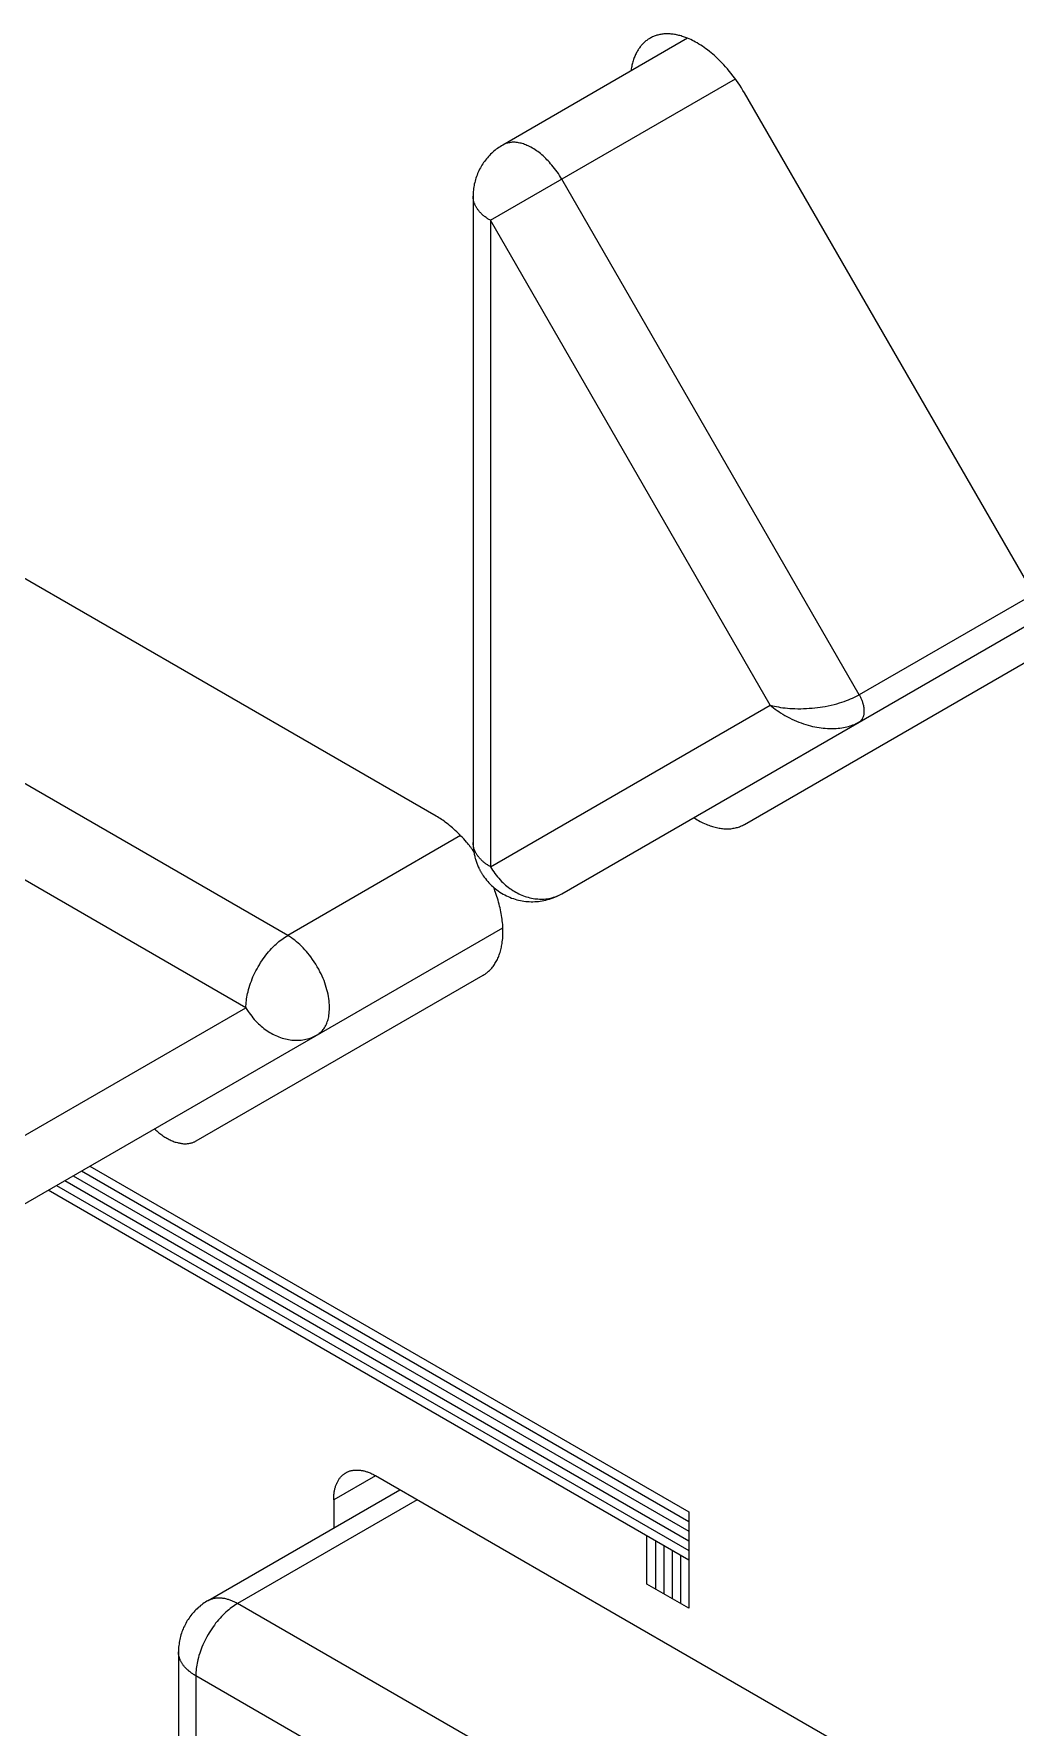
# Model space of a CAD drawing. Extents: x 0 to 420, y 0 to 297.
# Drawn here: x 191.05 to 199.35, y 137.94 to 152.28 of the extents above; entities that cross this region are included whole.
import ezdxf

# ---------------------------------------------------------------- set-up
doc = ezdxf.new("R2010")
doc.units = 0
doc.header["$LTSCALE"] = 23.1
doc.layers.add('40000_ISO', color=7, linetype='CONTINUOUS')

msp = doc.modelspace()

# ---------------------------------------------------------------- linework, layer by layer
at = {"layer": '40000_ISO', "color": 7, "linetype": 'CONTINUOUS'}
for p, q in [((196.578, 152.239), (195.013, 151.335)), ((194.909, 150.698), (196.982, 151.895)), ((199.49, 147.566), (197.059, 151.777)), ((198.031, 146.683), (195.513, 151.046)), ((194.763, 150.902), (194.763, 145.431)), ((194.909, 150.698), (194.909, 145.227)), ((197.278, 146.595), (194.909, 150.698)), ((194.449, 145.656), (189.882, 148.293)), ((199.507, 147.535), (198.031, 146.683)), ((193.194, 144.645), (188.456, 147.38)), ((195.513, 144.998), (199.578, 147.345)), ((197.059, 145.585), (199.49, 146.989)), ((192.84, 144.033), (188.103, 146.768)), ((194.909, 145.227), (197.278, 146.595)), ((194.657, 145.49), (193.194, 144.645)), ((194.769, 145.357), (194.758, 145.372)), ((192.419, 142.906), (194.849, 144.31)), ((190.471, 142.665), (192.84, 144.033)), ((191.379, 142.611), (196.588, 139.604)), ((191.449, 142.652), (196.588, 139.685)), ((191.52, 142.693), (196.588, 139.767)), ((196.588, 139.359), (191.166, 142.489)), ((191.237, 142.53), (196.588, 139.44)), ((191.308, 142.571), (196.588, 139.522)), ((193.936, 140.073), (193.583, 139.869)), ((199.24, 137.011), (193.936, 140.073)), ((192.52, 139.016), (194.143, 139.954)), ((194.29, 139.869), (192.77, 138.991)), ((193.583, 139.869), (193.583, 139.63)), ((196.588, 139.767), (196.588, 138.951)), ((196.234, 139.155), (196.234, 139.563)), ((196.305, 139.522), (196.305, 139.114)), ((196.376, 139.481), (196.376, 139.073)), ((196.446, 139.44), (196.446, 139.032)), ((196.517, 139.4), (196.517, 138.991)), ((196.588, 138.951), (196.234, 139.155)), ((197.719, 136.134), (192.77, 138.991)), ((192.27, 138.583), (192.27, 136.134)), ((192.416, 138.379), (192.416, 135.93)), ((197.366, 135.521), (192.416, 138.379))]:
    msp.add_line(p, q, dxfattribs=at)
for points in [[(196.259, 152.238), (196.252, 152.234), (196.245, 152.23), (196.238, 152.225), (196.232, 152.221), (196.225, 152.216), (196.219, 152.21), (196.213, 152.205), (196.207, 152.2), (196.201, 152.194), (196.196, 152.188), (196.191, 152.183), (196.186, 152.177), (196.181, 152.171), (196.176, 152.165), (196.171, 152.159), (196.167, 152.153), (196.163, 152.146), (196.159, 152.14), (196.155, 152.133), (196.15, 152.125), (196.146, 152.117), (196.142, 152.109), (196.138, 152.101), (196.134, 152.092), (196.13, 152.084), (196.127, 152.075), (196.124, 152.067), (196.121, 152.058), (196.118, 152.049), (196.115, 152.039), (196.112, 152.029), (196.11, 152.02), (196.107, 152.01), (196.105, 152), (196.103, 151.99), (196.101, 151.98), (196.1, 151.97), (196.099, 151.962)], [(196.578, 152.239), (196.57, 152.242), (196.561, 152.246), (196.551, 152.249), (196.542, 152.252), (196.532, 152.255), (196.523, 152.258), (196.513, 152.261), (196.503, 152.263), (196.494, 152.266), (196.484, 152.268), (196.475, 152.27), (196.466, 152.271), (196.457, 152.272), (196.448, 152.274), (196.438, 152.274), (196.429, 152.275), (196.42, 152.276), (196.411, 152.276), (196.402, 152.276), (196.393, 152.276), (196.385, 152.275), (196.376, 152.275), (196.368, 152.274), (196.359, 152.273), (196.351, 152.271), (196.343, 152.27), (196.334, 152.268), (196.326, 152.266), (196.318, 152.264), (196.311, 152.262), (196.303, 152.259), (196.295, 152.256), (196.288, 152.253), (196.28, 152.25), (196.273, 152.246), (196.266, 152.242), (196.259, 152.238)], [(197.059, 151.777), (197.046, 151.798), (197.033, 151.82), (197.019, 151.841), (197.005, 151.862), (196.991, 151.882), (196.977, 151.902), (196.962, 151.922), (196.947, 151.941), (196.931, 151.961), (196.915, 151.979), (196.9, 151.997), (196.884, 152.015), (196.867, 152.032), (196.851, 152.049), (196.833, 152.066), (196.82, 152.079), (196.806, 152.092), (196.791, 152.104), (196.777, 152.116), (196.762, 152.128), (196.747, 152.14), (196.733, 152.15), (196.718, 152.161), (196.704, 152.171), (196.689, 152.18), (196.674, 152.19), (196.659, 152.199), (196.646, 152.206), (196.632, 152.213), (196.619, 152.22), (196.606, 152.227), (196.592, 152.233), (196.578, 152.239)], [(195.513, 151.046), (195.503, 151.062), (195.494, 151.077), (195.484, 151.093), (195.474, 151.108), (195.463, 151.122), (195.452, 151.137), (195.441, 151.151), (195.429, 151.166), (195.419, 151.177), (195.409, 151.189), (195.399, 151.2), (195.388, 151.211), (195.377, 151.222), (195.366, 151.232), (195.355, 151.243), (195.343, 151.253), (195.332, 151.262), (195.321, 151.271), (195.31, 151.279), (195.299, 151.287), (195.288, 151.295), (195.276, 151.302), (195.264, 151.309), (195.252, 151.316), (195.24, 151.322), (195.228, 151.328), (195.218, 151.332), (195.209, 151.336), (195.199, 151.34), (195.189, 151.344), (195.179, 151.347), (195.169, 151.35), (195.159, 151.352), (195.148, 151.354), (195.138, 151.356), (195.127, 151.357), (195.119, 151.358), (195.111, 151.358), (195.103, 151.358), (195.094, 151.358), (195.086, 151.357), (195.078, 151.357), (195.07, 151.355), (195.062, 151.354), (195.054, 151.352), (195.046, 151.35), (195.038, 151.347), (195.032, 151.344), (195.025, 151.341), (195.019, 151.338), (195.013, 151.335)], [(195.013, 151.335), (195.002, 151.328), (194.991, 151.321), (194.98, 151.314), (194.969, 151.307), (194.959, 151.299), (194.949, 151.291), (194.939, 151.283), (194.929, 151.274), (194.92, 151.266), (194.91, 151.257), (194.901, 151.247), (194.892, 151.238), (194.884, 151.228), (194.875, 151.218), (194.867, 151.207), (194.859, 151.197), (194.851, 151.186), (194.844, 151.175), (194.837, 151.164), (194.83, 151.153), (194.824, 151.141), (194.818, 151.13), (194.812, 151.118), (194.806, 151.106), (194.801, 151.093), (194.796, 151.081), (194.791, 151.069), (194.787, 151.056), (194.783, 151.043), (194.779, 151.03), (194.776, 151.018), (194.773, 151.005), (194.771, 150.992), (194.769, 150.98), (194.767, 150.967), (194.765, 150.954), (194.764, 150.941), (194.763, 150.928), (194.763, 150.915), (194.763, 150.902)], [(194.909, 150.698), (194.903, 150.701), (194.896, 150.705), (194.89, 150.709), (194.884, 150.713), (194.878, 150.717), (194.872, 150.722), (194.866, 150.726), (194.86, 150.73), (194.854, 150.735), (194.849, 150.74), (194.843, 150.745), (194.838, 150.75), (194.832, 150.755), (194.827, 150.76), (194.822, 150.765), (194.817, 150.771), (194.813, 150.775), (194.81, 150.779), (194.807, 150.784), (194.803, 150.788), (194.8, 150.792), (194.797, 150.797), (194.794, 150.802), (194.791, 150.806), (194.788, 150.811), (194.785, 150.816), (194.783, 150.821), (194.78, 150.826), (194.778, 150.831), (194.776, 150.836), (194.774, 150.841), (194.772, 150.846), (194.77, 150.851), (194.769, 150.857), (194.767, 150.862), (194.766, 150.868), (194.765, 150.873), (194.764, 150.879), (194.764, 150.885), (194.763, 150.89), (194.763, 150.896), (194.763, 150.902)], [(197.278, 146.595), (197.295, 146.59), (197.312, 146.586), (197.33, 146.582), (197.347, 146.579), (197.365, 146.576), (197.384, 146.573), (197.403, 146.571), (197.422, 146.569), (197.442, 146.567), (197.461, 146.566), (197.486, 146.565), (197.511, 146.564), (197.535, 146.564), (197.56, 146.565), (197.584, 146.566), (197.608, 146.568), (197.632, 146.569), (197.655, 146.572), (197.677, 146.574), (197.699, 146.577), (197.72, 146.581), (197.742, 146.584), (197.767, 146.589), (197.793, 146.595), (197.818, 146.601), (197.84, 146.607), (197.862, 146.613), (197.884, 146.62), (197.903, 146.626), (197.922, 146.633), (197.94, 146.64), (197.957, 146.647), (197.973, 146.654), (197.989, 146.661), (198.003, 146.668), (198.018, 146.676), (198.031, 146.683)], [(198.031, 146.452), (198.034, 146.454), (198.037, 146.456), (198.039, 146.458), (198.042, 146.46), (198.044, 146.462), (198.046, 146.464), (198.048, 146.466), (198.05, 146.469), (198.052, 146.471), (198.054, 146.474), (198.056, 146.477), (198.058, 146.479), (198.059, 146.482), (198.061, 146.485), (198.062, 146.488), (198.064, 146.492), (198.065, 146.495), (198.067, 146.499), (198.068, 146.503), (198.069, 146.507), (198.07, 146.511), (198.071, 146.515), (198.071, 146.519), (198.072, 146.523), (198.072, 146.528), (198.072, 146.532), (198.073, 146.536), (198.073, 146.54), (198.073, 146.544), (198.073, 146.55), (198.072, 146.556), (198.072, 146.561), (198.071, 146.567), (198.071, 146.573), (198.07, 146.579), (198.069, 146.584), (198.068, 146.59), (198.067, 146.596), (198.065, 146.602), (198.064, 146.607), (198.062, 146.613), (198.06, 146.619), (198.058, 146.626), (198.055, 146.633), (198.053, 146.639), (198.05, 146.646), (198.047, 146.652), (198.044, 146.659), (198.041, 146.665), (198.038, 146.671), (198.035, 146.677), (198.031, 146.683)], [(197.278, 146.595), (197.292, 146.583), (197.306, 146.572), (197.32, 146.561), (197.335, 146.55), (197.35, 146.54), (197.365, 146.53), (197.383, 146.518), (197.402, 146.507), (197.422, 146.496), (197.441, 146.486), (197.461, 146.476), (197.48, 146.467), (197.5, 146.459), (197.52, 146.451), (197.54, 146.444), (197.56, 146.437), (197.579, 146.431), (197.598, 146.425), (197.617, 146.42), (197.636, 146.415), (197.655, 146.411), (197.672, 146.408), (197.69, 146.405), (197.707, 146.403), (197.724, 146.401), (197.742, 146.399), (197.761, 146.398), (197.78, 146.397), (197.799, 146.397), (197.818, 146.397), (197.835, 146.398), (197.851, 146.399), (197.867, 146.401), (197.884, 146.403), (197.898, 146.406), (197.912, 146.408), (197.926, 146.411), (197.94, 146.415), (197.953, 146.419), (197.965, 146.423), (197.977, 146.427), (197.989, 146.432), (198, 146.436), (198.011, 146.441), (198.021, 146.447), (198.031, 146.452)], [(194.732, 145.406), (194.723, 145.416), (194.715, 145.426), (194.706, 145.436), (194.695, 145.449), (194.684, 145.462), (194.672, 145.474), (194.66, 145.487), (194.649, 145.499), (194.636, 145.511), (194.624, 145.523), (194.612, 145.534), (194.6, 145.545), (194.588, 145.556), (194.576, 145.566), (194.563, 145.577), (194.551, 145.587), (194.538, 145.597), (194.527, 145.605), (194.517, 145.612), (194.506, 145.62), (194.495, 145.628), (194.483, 145.635), (194.472, 145.642), (194.461, 145.649), (194.449, 145.656)], [(196.629, 145.643), (196.639, 145.637), (196.649, 145.631), (196.659, 145.625), (196.671, 145.618), (196.683, 145.611), (196.696, 145.605), (196.708, 145.599), (196.721, 145.593), (196.734, 145.587), (196.747, 145.582), (196.758, 145.578), (196.768, 145.574), (196.779, 145.57), (196.79, 145.567), (196.801, 145.564), (196.811, 145.561), (196.822, 145.558), (196.833, 145.556), (196.844, 145.554), (196.854, 145.552), (196.864, 145.551), (196.874, 145.55), (196.885, 145.549), (196.895, 145.548), (196.905, 145.548), (196.915, 145.548), (196.925, 145.548), (196.935, 145.549), (196.944, 145.549), (196.954, 145.55), (196.963, 145.552), (196.972, 145.553), (196.982, 145.555), (196.991, 145.558), (197, 145.56), (197.009, 145.563), (197.017, 145.566), (197.026, 145.569), (197.034, 145.573), (197.043, 145.577), (197.051, 145.581), (197.059, 145.585)], [(194.758, 145.372), (194.754, 145.377), (194.75, 145.382), (194.747, 145.387), (194.743, 145.392), (194.739, 145.396), (194.736, 145.401), (194.732, 145.406)], [(194.764, 145.416), (194.763, 145.417), (194.763, 145.419), (194.763, 145.42), (194.763, 145.421), (194.763, 145.423), (194.763, 145.424), (194.763, 145.426), (194.763, 145.427), (194.763, 145.428), (194.763, 145.43), (194.763, 145.431)], [(194.763, 145.431), (194.763, 145.422), (194.763, 145.413), (194.763, 145.404), (194.764, 145.395), (194.765, 145.386), (194.766, 145.377), (194.767, 145.368), (194.768, 145.36), (194.769, 145.351), (194.771, 145.342), (194.772, 145.333), (194.774, 145.324), (194.776, 145.315), (194.778, 145.307), (194.781, 145.298), (194.783, 145.29), (194.785, 145.282), (194.788, 145.274), (194.791, 145.266), (194.794, 145.258), (194.797, 145.25), (194.8, 145.242), (194.803, 145.235), (194.806, 145.227), (194.81, 145.219)], [(194.909, 145.227), (194.903, 145.231), (194.897, 145.234), (194.891, 145.238), (194.886, 145.242), (194.88, 145.246), (194.874, 145.249), (194.868, 145.254), (194.863, 145.258), (194.857, 145.262), (194.852, 145.266), (194.847, 145.271), (194.842, 145.275), (194.836, 145.28), (194.831, 145.285), (194.827, 145.29), (194.822, 145.295), (194.817, 145.3), (194.813, 145.304), (194.81, 145.309), (194.807, 145.313), (194.803, 145.317), (194.8, 145.322), (194.797, 145.326), (194.794, 145.331), (194.791, 145.336), (194.788, 145.34), (194.785, 145.345), (194.783, 145.35), (194.78, 145.355), (194.778, 145.36), (194.776, 145.365), (194.774, 145.37), (194.772, 145.376), (194.77, 145.381), (194.769, 145.386), (194.768, 145.391), (194.766, 145.396), (194.766, 145.401), (194.765, 145.406), (194.764, 145.411), (194.764, 145.416)], [(194.81, 145.219), (194.812, 145.215), (194.814, 145.21), (194.816, 145.206), (194.819, 145.201), (194.821, 145.197), (194.823, 145.193), (194.826, 145.188), (194.828, 145.184), (194.831, 145.179), (194.834, 145.174), (194.836, 145.17), (194.839, 145.165), (194.842, 145.16), (194.845, 145.156), (194.848, 145.151)], [(194.909, 145.227), (194.918, 145.212), (194.927, 145.198), (194.937, 145.183), (194.947, 145.169), (194.958, 145.155), (194.969, 145.142), (194.98, 145.129), (194.992, 145.116), (195.004, 145.103), (195.014, 145.093), (195.026, 145.082), (195.037, 145.072), (195.049, 145.063), (195.06, 145.053), (195.073, 145.044), (195.085, 145.036), (195.098, 145.027), (195.11, 145.019), (195.124, 145.012), (195.136, 145.005), (195.149, 144.998), (195.162, 144.992), (195.175, 144.986), (195.188, 144.981), (195.202, 144.976), (195.215, 144.972), (195.229, 144.968), (195.243, 144.964), (195.257, 144.961), (195.27, 144.958), (195.284, 144.956), (195.297, 144.955), (195.31, 144.954), (195.324, 144.953), (195.337, 144.953), (195.351, 144.953), (195.364, 144.953), (195.378, 144.955), (195.391, 144.956), (195.404, 144.958), (195.417, 144.961), (195.429, 144.964), (195.442, 144.968), (195.454, 144.972), (195.466, 144.976), (195.478, 144.981), (195.49, 144.986), (195.501, 144.992), (195.513, 144.998)], [(194.848, 145.151), (194.857, 145.138), (194.867, 145.126), (194.876, 145.114), (194.886, 145.102), (194.897, 145.091), (194.907, 145.08), (194.918, 145.069), (194.929, 145.059), (194.94, 145.049), (194.952, 145.04), (194.964, 145.03), (194.976, 145.022), (194.989, 145.013), (195.002, 145.004), (195.016, 144.996), (195.03, 144.989), (195.045, 144.981), (195.059, 144.974), (195.074, 144.968), (195.089, 144.962), (195.104, 144.957), (195.119, 144.952), (195.133, 144.948), (195.148, 144.945), (195.163, 144.941), (195.178, 144.939), (195.193, 144.936), (195.208, 144.934), (195.223, 144.933), (195.238, 144.932), (195.253, 144.931), (195.269, 144.931), (195.285, 144.932), (195.3, 144.933), (195.316, 144.934), (195.331, 144.936), (195.347, 144.938), (195.362, 144.941), (195.377, 144.945), (195.393, 144.949), (195.409, 144.953), (195.424, 144.958), (195.439, 144.964), (195.454, 144.97), (195.469, 144.976), (195.484, 144.983), (195.498, 144.99), (195.513, 144.998)], [(195.014, 144.711), (195.014, 144.725), (195.013, 144.739), (195.011, 144.754), (195.01, 144.768), (195.008, 144.782), (195.006, 144.798), (195.004, 144.814), (195.001, 144.83), (194.998, 144.846), (194.995, 144.862), (194.991, 144.878), (194.987, 144.894), (194.983, 144.91), (194.979, 144.927), (194.974, 144.943), (194.969, 144.96), (194.964, 144.976), (194.959, 144.992), (194.953, 145.008), (194.948, 145.023), (194.943, 145.038), (194.937, 145.052)], [(190.903, 142.338), (190.906, 142.339), (190.908, 142.34), (190.91, 142.341), (190.912, 142.343), (190.914, 142.344), (190.916, 142.345), (190.919, 142.346), (190.921, 142.347), (190.923, 142.348), (195.014, 144.711)], [(192.84, 144.033), (192.84, 144.048), (192.841, 144.063), (192.842, 144.078), (192.844, 144.094), (192.846, 144.109), (192.848, 144.124), (192.851, 144.139), (192.854, 144.154), (192.858, 144.169), (192.862, 144.187), (192.867, 144.205), (192.873, 144.224), (192.879, 144.241), (192.886, 144.259), (192.893, 144.277), (192.9, 144.294), (192.908, 144.312), (192.916, 144.329), (192.925, 144.347), (192.934, 144.364), (192.944, 144.381), (192.954, 144.398), (192.964, 144.415), (192.975, 144.431), (192.986, 144.447), (192.997, 144.462), (193.009, 144.478), (193.02, 144.492), (193.032, 144.507), (193.045, 144.521), (193.058, 144.535), (193.071, 144.549), (193.085, 144.562), (193.096, 144.572), (193.107, 144.583), (193.119, 144.593), (193.131, 144.602), (193.143, 144.611), (193.155, 144.62), (193.168, 144.629), (193.181, 144.637), (193.194, 144.645)], [(193.444, 143.804), (193.452, 143.809), (193.46, 143.814), (193.467, 143.82), (193.475, 143.827), (193.482, 143.834), (193.488, 143.841), (193.494, 143.848), (193.5, 143.856), (193.506, 143.864), (193.511, 143.874), (193.517, 143.884), (193.521, 143.894), (193.526, 143.904), (193.529, 143.914), (193.533, 143.925), (193.536, 143.935), (193.538, 143.946), (193.541, 143.957), (193.543, 143.971), (193.545, 143.986), (193.546, 144.001), (193.547, 144.015), (193.547, 144.03), (193.547, 144.044), (193.547, 144.059), (193.546, 144.074), (193.544, 144.093), (193.541, 144.112), (193.538, 144.13), (193.535, 144.149), (193.53, 144.168), (193.526, 144.186), (193.52, 144.204), (193.514, 144.224), (193.508, 144.244), (193.501, 144.263), (193.493, 144.282), (193.485, 144.301), (193.476, 144.32), (193.467, 144.338), (193.456, 144.36), (193.444, 144.381), (193.431, 144.402), (193.418, 144.423), (193.405, 144.443), (193.39, 144.463), (193.378, 144.479), (193.365, 144.495), (193.352, 144.51), (193.339, 144.525), (193.325, 144.54), (193.311, 144.554), (193.296, 144.568), (193.283, 144.581), (193.269, 144.592), (193.255, 144.604), (193.24, 144.615), (193.225, 144.626), (193.209, 144.636), (193.194, 144.645)], [(194.849, 144.31), (194.857, 144.314), (194.865, 144.319), (194.872, 144.325), (194.88, 144.33), (194.887, 144.336), (194.894, 144.342), (194.901, 144.348), (194.907, 144.354), (194.914, 144.361), (194.92, 144.368), (194.926, 144.376), (194.932, 144.383), (194.938, 144.391), (194.943, 144.399), (194.948, 144.407), (194.953, 144.415), (194.959, 144.424), (194.963, 144.433), (194.968, 144.442), (194.972, 144.452), (194.977, 144.461), (194.98, 144.471), (194.984, 144.48), (194.987, 144.49), (194.991, 144.501), (194.994, 144.512), (194.997, 144.523), (195, 144.534), (195.002, 144.545), (195.004, 144.556), (195.006, 144.567), (195.008, 144.578), (195.01, 144.592), (195.012, 144.606), (195.013, 144.62), (195.014, 144.634), (195.015, 144.648), (195.015, 144.662), (195.015, 144.676), (195.015, 144.688), (195.015, 144.699), (195.014, 144.711)], [(192.84, 144.033), (192.849, 144.018), (192.858, 144.003), (192.868, 143.989), (192.878, 143.975), (192.889, 143.961), (192.9, 143.947), (192.911, 143.934), (192.923, 143.921), (192.935, 143.909), (192.946, 143.898), (192.957, 143.888), (192.968, 143.878), (192.98, 143.868), (192.992, 143.859), (193.004, 143.85), (193.016, 143.841), (193.029, 143.833), (193.042, 143.825), (193.055, 143.817), (193.067, 143.81), (193.08, 143.804), (193.093, 143.798), (193.106, 143.792), (193.12, 143.787), (193.133, 143.782), (193.147, 143.777), (193.16, 143.773), (193.174, 143.77), (193.188, 143.767), (193.201, 143.764), (193.215, 143.762), (193.228, 143.76), (193.242, 143.759), (193.255, 143.758), (193.269, 143.758), (193.282, 143.758), (193.295, 143.759), (193.309, 143.76), (193.322, 143.762), (193.335, 143.764), (193.348, 143.767), (193.36, 143.77), (193.373, 143.773), (193.385, 143.777), (193.397, 143.782), (193.409, 143.786), (193.421, 143.792), (193.433, 143.798), (193.444, 143.804)], [(192.066, 143.008), (192.071, 143.003), (192.077, 142.998), (192.085, 142.991), (192.094, 142.983), (192.102, 142.976), (192.111, 142.97), (192.12, 142.963), (192.129, 142.957), (192.138, 142.95), (192.146, 142.945), (192.155, 142.939), (192.163, 142.934), (192.172, 142.929), (192.181, 142.924), (192.19, 142.919), (192.199, 142.915), (192.208, 142.911), (192.216, 142.907), (192.225, 142.904), (192.233, 142.9), (192.242, 142.897), (192.251, 142.895), (192.26, 142.892), (192.267, 142.89), (192.274, 142.889), (192.281, 142.887), (192.289, 142.886), (192.296, 142.885), (192.303, 142.884), (192.311, 142.883), (192.318, 142.883), (192.325, 142.883), (192.331, 142.883), (192.338, 142.883), (192.345, 142.884), (192.351, 142.884), (192.358, 142.885), (192.365, 142.886), (192.371, 142.888), (192.377, 142.889), (192.384, 142.891), (192.39, 142.893), (192.396, 142.895), (192.401, 142.898), (192.407, 142.9), (192.413, 142.903), (192.419, 142.906)], [(193.583, 139.869), (193.583, 139.877), (193.583, 139.884), (193.583, 139.892), (193.584, 139.899), (193.584, 139.907), (193.585, 139.914), (193.586, 139.922), (193.587, 139.929), (193.588, 139.937), (193.589, 139.944), (193.591, 139.95), (193.592, 139.957), (193.594, 139.964), (193.595, 139.97), (193.597, 139.977), (193.599, 139.984), (193.602, 139.99), (193.604, 139.996), (193.606, 140.002), (193.609, 140.008), (193.611, 140.014), (193.614, 140.019), (193.617, 140.025), (193.62, 140.03), (193.623, 140.036), (193.627, 140.041), (193.63, 140.046), (193.633, 140.051), (193.637, 140.055), (193.641, 140.06), (193.644, 140.064), (193.648, 140.068), (193.652, 140.072), (193.657, 140.076), (193.661, 140.08), (193.665, 140.084), (193.669, 140.087), (193.674, 140.09), (193.678, 140.093), (193.682, 140.095), (193.686, 140.098)], [(193.686, 140.098), (193.691, 140.1), (193.695, 140.103), (193.7, 140.105), (193.704, 140.107), (193.709, 140.109), (193.714, 140.111), (193.72, 140.113), (193.725, 140.114), (193.731, 140.116), (193.737, 140.117), (193.742, 140.118), (193.748, 140.119), (193.754, 140.12), (193.759, 140.121), (193.766, 140.121), (193.772, 140.121), (193.778, 140.121), (193.784, 140.121), (193.791, 140.121), (193.797, 140.121), (193.803, 140.12), (193.809, 140.119), (193.815, 140.118), (193.822, 140.117), (193.829, 140.116), (193.836, 140.115), (193.842, 140.113), (193.849, 140.111), (193.855, 140.109), (193.862, 140.107), (193.868, 140.105), (193.875, 140.103), (193.883, 140.099), (193.891, 140.096), (193.898, 140.093), (193.906, 140.089), (193.914, 140.085), (193.921, 140.082), (193.929, 140.077), (193.936, 140.073)], [(192.52, 139.016), (192.508, 139.01), (192.498, 139.003), (192.487, 138.996), (192.476, 138.988), (192.466, 138.98), (192.456, 138.973), (192.446, 138.964), (192.436, 138.956), (192.427, 138.947), (192.417, 138.938), (192.408, 138.929), (192.399, 138.919), (192.391, 138.91), (192.382, 138.9), (192.374, 138.889), (192.366, 138.879), (192.359, 138.868), (192.351, 138.857), (192.344, 138.846), (192.337, 138.835), (192.331, 138.823), (192.325, 138.812), (192.319, 138.8), (192.313, 138.788), (192.308, 138.776), (192.303, 138.764), (192.299, 138.751), (192.294, 138.739), (192.29, 138.726), (192.287, 138.713), (192.283, 138.7), (192.281, 138.687), (192.278, 138.674), (192.276, 138.661), (192.274, 138.648), (192.272, 138.635), (192.271, 138.622), (192.27, 138.609), (192.27, 138.596), (192.27, 138.583)], [(192.52, 139.016), (192.525, 139.019), (192.53, 139.021), (192.535, 139.024), (192.54, 139.026), (192.545, 139.028), (192.551, 139.03), (192.556, 139.032), (192.562, 139.033), (192.567, 139.035), (192.573, 139.036), (192.579, 139.037), (192.585, 139.038), (192.59, 139.039), (192.596, 139.039), (192.602, 139.039), (192.608, 139.04), (192.614, 139.04), (192.62, 139.039), (192.625, 139.039), (192.631, 139.039), (192.637, 139.038), (192.643, 139.037), (192.649, 139.037), (192.655, 139.036), (192.66, 139.035), (192.668, 139.033), (192.675, 139.031), (192.682, 139.029), (192.689, 139.027), (192.696, 139.025), (192.703, 139.023), (192.71, 139.02), (192.717, 139.017), (192.724, 139.015), (192.73, 139.012), (192.737, 139.009), (192.744, 139.005), (192.75, 139.002), (192.757, 138.999), (192.763, 138.995), (192.77, 138.991)], [(192.77, 138.991), (192.756, 138.984), (192.744, 138.975), (192.731, 138.967), (192.719, 138.958), (192.706, 138.948), (192.695, 138.939), (192.683, 138.929), (192.671, 138.919), (192.66, 138.908), (192.647, 138.895), (192.634, 138.881), (192.621, 138.868), (192.608, 138.853), (192.596, 138.839), (192.584, 138.824), (192.573, 138.809), (192.562, 138.793), (192.551, 138.777), (192.54, 138.761), (192.53, 138.744), (192.52, 138.728), (192.51, 138.71), (192.501, 138.693), (192.492, 138.676), (192.484, 138.658), (192.476, 138.641), (192.468, 138.623), (192.461, 138.606), (192.455, 138.588), (192.449, 138.57), (192.443, 138.552), (192.438, 138.534), (192.433, 138.515), (192.43, 138.5), (192.427, 138.485), (192.424, 138.47), (192.422, 138.455), (192.42, 138.44), (192.418, 138.425), (192.417, 138.41), (192.416, 138.394), (192.416, 138.379)], [(192.416, 138.379), (192.41, 138.383), (192.403, 138.387), (192.397, 138.391), (192.391, 138.395), (192.385, 138.399), (192.379, 138.403), (192.373, 138.407), (192.367, 138.412), (192.361, 138.416), (192.356, 138.421), (192.35, 138.426), (192.345, 138.431), (192.339, 138.436), (192.334, 138.441), (192.329, 138.447), (192.324, 138.452), (192.32, 138.456), (192.317, 138.461), (192.313, 138.465), (192.31, 138.469), (192.307, 138.474), (192.304, 138.478), (192.301, 138.483), (192.298, 138.488), (192.295, 138.492), (192.292, 138.497), (192.29, 138.502), (192.287, 138.507), (192.285, 138.512), (192.283, 138.517), (192.281, 138.522), (192.279, 138.527), (192.277, 138.533), (192.276, 138.538), (192.274, 138.544), (192.273, 138.549), (192.272, 138.555), (192.271, 138.56), (192.271, 138.566), (192.27, 138.572), (192.27, 138.577), (192.27, 138.583)]]:
    msp.add_lwpolyline(points, dxfattribs=at)

doc.saveas('drawing.dxf')
